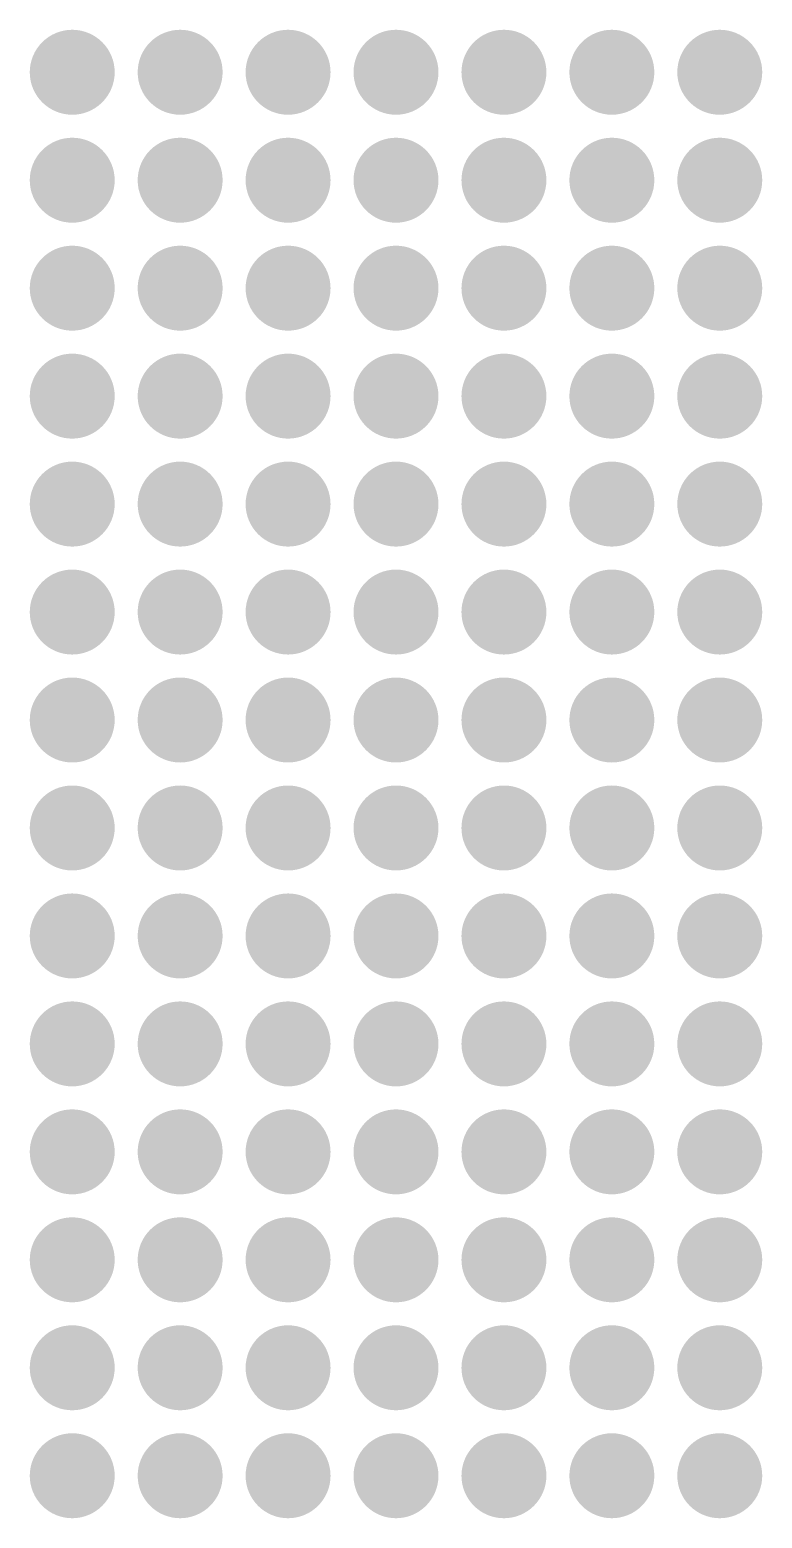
# Model space of a CAD drawing. Extents: x -11 to 221, y -93 to 178.
# Drawn here: x 11.7 to 28.94, y 4.08 to 39.1 of the extents above; entities that cross this region are included whole.
import ezdxf

# ---------------------------------------------------------------- set-up
doc = ezdxf.new("R2010")
doc.units = 0
doc.header["$MEASUREMENT"] = 0
doc.layers.get('0').update_dxf_attribs({"linetype": 'CONTINUOUS'})
for name, color, linetype in [('26-349-0_BOT', 7, 'CONTINUOUS'), ('26-349-0_DRD', 7, 'CONTINUOUS'), ('26-349-0_DRL', 2, 'CONTINUOUS'), ('26-349-0_IN1', 3, 'CONTINUOUS'), ('26-349-0_IN2', 5, 'CONTINUOUS'), ('26-349-0_SMB', 10, 'CONTINUOUS'), ('26-349-0_SMT', 14, 'CONTINUOUS'), ('26-349-0_TOP', 11, 'CONTINUOUS'), ('THRUHOLE_TAP', 15, 'CONTINUOUS')]:
    doc.layers.add(name, color=color, linetype=linetype)

# ---------------------------------------------------------------- blocks, each defined once
blk = doc.blocks.new('ROUND_2')
at = {"const_width": 0.99949}
blk.add_lwpolyline([(-0.499744, 0, 1), (0.499744, 0, 1)], format="xyb", close=True, dxfattribs=at)
blk = doc.blocks.new('ROUND_93')
at = {"const_width": 0.54991}
blk.add_lwpolyline([(-0.274954, 0, 1), (0.274954, 0, 1)], format="xyb", close=True, dxfattribs=at)

msp = doc.modelspace()

# ---------------------------------------------------------------- linework, layer by layer
at = {"layer": '26-349-0_DRD', "const_width": 0.254}
for points in [[(12.065, 38.735), (12.065, 37.465)], [(13.335, 38.735), (12.065, 38.735)], [(13.335, 38.735), (12.065, 37.465)], [(13.335, 37.465), (12.065, 38.735)], [(13.335, 37.465), (13.335, 38.735)], [(14.605, 38.735), (14.605, 37.465)], [(15.875, 38.735), (14.605, 38.735)], [(15.875, 38.735), (14.605, 37.465)], [(15.875, 37.465), (14.605, 38.735)], [(15.875, 37.465), (15.875, 38.735)], [(17.145, 38.735), (17.145, 37.465)], [(18.415, 38.735), (17.145, 38.735)], [(18.415, 38.735), (17.145, 37.465)], [(18.415, 37.465), (17.145, 38.735)], [(18.415, 37.465), (18.415, 38.735)], [(19.685, 38.735), (19.685, 37.465)], [(20.955, 38.735), (19.685, 38.735)], [(20.955, 38.735), (19.685, 37.465)], [(20.955, 37.465), (19.685, 38.735)], [(20.955, 37.465), (20.955, 38.735)], [(22.225, 38.735), (22.225, 37.465)], [(23.495, 38.735), (22.225, 38.735)], [(23.495, 38.735), (22.225, 37.465)], [(23.495, 37.465), (22.225, 38.735)], [(23.495, 37.465), (23.495, 38.735)], [(24.765, 38.735), (24.765, 37.465)], [(26.035, 38.735), (24.765, 38.735)], [(26.035, 38.735), (24.765, 37.465)], [(26.035, 37.465), (24.765, 38.735)], [(26.035, 37.465), (26.035, 38.735)], [(27.305, 38.735), (27.305, 37.465)], [(28.575, 38.735), (27.305, 38.735)], [(28.575, 38.735), (27.305, 37.465)], [(28.575, 37.465), (27.305, 38.735)], [(28.575, 37.465), (28.575, 38.735)], [(12.065, 37.465), (13.335, 37.465)], [(14.605, 37.465), (15.875, 37.465)], [(17.145, 37.465), (18.415, 37.465)], [(19.685, 37.465), (20.955, 37.465)], [(22.225, 37.465), (23.495, 37.465)], [(24.765, 37.465), (26.035, 37.465)], [(27.305, 37.465), (28.575, 37.465)], [(12.065, 36.195), (12.065, 34.925)], [(13.335, 36.195), (12.065, 36.195)], [(13.335, 36.195), (12.065, 34.925)], [(13.335, 34.925), (12.065, 36.195)], [(13.335, 34.925), (13.335, 36.195)], [(14.605, 36.195), (14.605, 34.925)], [(15.875, 36.195), (14.605, 36.195)], [(15.875, 36.195), (14.605, 34.925)], [(15.875, 34.925), (14.605, 36.195)], [(15.875, 34.925), (15.875, 36.195)], [(17.145, 36.195), (17.145, 34.925)], [(18.415, 36.195), (17.145, 36.195)], [(18.415, 36.195), (17.145, 34.925)], [(18.415, 34.925), (17.145, 36.195)], [(18.415, 34.925), (18.415, 36.195)], [(19.685, 36.195), (19.685, 34.925)], [(20.955, 36.195), (19.685, 36.195)], [(20.955, 36.195), (19.685, 34.925)], [(20.955, 34.925), (19.685, 36.195)], [(20.955, 34.925), (20.955, 36.195)], [(22.225, 36.195), (22.225, 34.925)], [(23.495, 36.195), (22.225, 36.195)], [(23.495, 36.195), (22.225, 34.925)], [(23.495, 34.925), (22.225, 36.195)], [(23.495, 34.925), (23.495, 36.195)], [(24.765, 36.195), (24.765, 34.925)], [(26.035, 36.195), (24.765, 36.195)], [(26.035, 36.195), (24.765, 34.925)], [(26.035, 34.925), (24.765, 36.195)], [(26.035, 34.925), (26.035, 36.195)], [(27.305, 36.195), (27.305, 34.925)], [(28.575, 36.195), (27.305, 36.195)], [(28.575, 36.195), (27.305, 34.925)], [(28.575, 34.925), (27.305, 36.195)], [(28.575, 34.925), (28.575, 36.195)], [(12.065, 34.925), (13.335, 34.925)], [(14.605, 34.925), (15.875, 34.925)], [(17.145, 34.925), (18.415, 34.925)], [(19.685, 34.925), (20.955, 34.925)], [(22.225, 34.925), (23.495, 34.925)], [(24.765, 34.925), (26.035, 34.925)], [(27.305, 34.925), (28.575, 34.925)], [(12.065, 33.655), (12.065, 32.385)], [(13.335, 33.655), (12.065, 33.655)], [(13.335, 33.655), (12.065, 32.385)], [(13.335, 32.385), (12.065, 33.655)], [(13.335, 32.385), (13.335, 33.655)], [(14.605, 33.655), (14.605, 32.385)], [(15.875, 33.655), (14.605, 33.655)], [(15.875, 33.655), (14.605, 32.385)], [(15.875, 32.385), (14.605, 33.655)], [(15.875, 32.385), (15.875, 33.655)], [(17.145, 33.655), (17.145, 32.385)], [(18.415, 33.655), (17.145, 33.655)], [(18.415, 33.655), (17.145, 32.385)], [(18.415, 32.385), (17.145, 33.655)], [(18.415, 32.385), (18.415, 33.655)], [(19.685, 33.655), (19.685, 32.385)], [(20.955, 33.655), (19.685, 33.655)], [(20.955, 33.655), (19.685, 32.385)], [(20.955, 32.385), (19.685, 33.655)], [(20.955, 32.385), (20.955, 33.655)], [(22.225, 33.655), (22.225, 32.385)], [(23.495, 33.655), (22.225, 33.655)], [(23.495, 33.655), (22.225, 32.385)], [(23.495, 32.385), (22.225, 33.655)], [(23.495, 32.385), (23.495, 33.655)], [(24.765, 33.655), (24.765, 32.385)], [(26.035, 33.655), (24.765, 33.655)], [(26.035, 33.655), (24.765, 32.385)], [(26.035, 32.385), (24.765, 33.655)], [(26.035, 32.385), (26.035, 33.655)], [(27.305, 33.655), (27.305, 32.385)], [(28.575, 33.655), (27.305, 33.655)], [(28.575, 33.655), (27.305, 32.385)], [(28.575, 32.385), (27.305, 33.655)], [(28.575, 32.385), (28.575, 33.655)], [(12.065, 32.385), (13.335, 32.385)], [(14.605, 32.385), (15.875, 32.385)], [(17.145, 32.385), (18.415, 32.385)], [(19.685, 32.385), (20.955, 32.385)], [(22.225, 32.385), (23.495, 32.385)], [(24.765, 32.385), (26.035, 32.385)], [(27.305, 32.385), (28.575, 32.385)], [(12.065, 31.115), (12.065, 29.845)], [(13.335, 31.115), (12.065, 31.115)], [(13.335, 31.115), (12.065, 29.845)], [(13.335, 29.845), (12.065, 31.115)], [(13.335, 29.845), (13.335, 31.115)], [(14.605, 31.115), (14.605, 29.845)], [(15.875, 31.115), (14.605, 31.115)], [(15.875, 31.115), (14.605, 29.845)], [(15.875, 29.845), (14.605, 31.115)], [(15.875, 29.845), (15.875, 31.115)], [(17.145, 31.115), (17.145, 29.845)], [(18.415, 31.115), (17.145, 31.115)], [(18.415, 31.115), (17.145, 29.845)], [(18.415, 29.845), (17.145, 31.115)], [(18.415, 29.845), (18.415, 31.115)], [(19.685, 31.115), (19.685, 29.845)], [(20.955, 31.115), (19.685, 31.115)], [(20.955, 31.115), (19.685, 29.845)], [(20.955, 29.845), (19.685, 31.115)], [(20.955, 29.845), (20.955, 31.115)], [(22.225, 31.115), (22.225, 29.845)], [(23.495, 31.115), (22.225, 31.115)], [(23.495, 31.115), (22.225, 29.845)], [(23.495, 29.845), (22.225, 31.115)], [(23.495, 29.845), (23.495, 31.115)], [(24.765, 31.115), (24.765, 29.845)], [(26.035, 31.115), (24.765, 31.115)], [(26.035, 31.115), (24.765, 29.845)], [(26.035, 29.845), (24.765, 31.115)], [(26.035, 29.845), (26.035, 31.115)], [(27.305, 31.115), (27.305, 29.845)], [(28.575, 31.115), (27.305, 31.115)], [(28.575, 31.115), (27.305, 29.845)], [(28.575, 29.845), (27.305, 31.115)], [(28.575, 29.845), (28.575, 31.115)], [(12.065, 29.845), (13.335, 29.845)], [(14.605, 29.845), (15.875, 29.845)], [(17.145, 29.845), (18.415, 29.845)], [(19.685, 29.845), (20.955, 29.845)], [(22.225, 29.845), (23.495, 29.845)], [(24.765, 29.845), (26.035, 29.845)], [(27.305, 29.845), (28.575, 29.845)], [(12.065, 28.575), (12.065, 27.305)], [(13.335, 28.575), (12.065, 28.575)], [(13.335, 28.575), (12.065, 27.305)], [(13.335, 27.305), (12.065, 28.575)], [(13.335, 27.305), (13.335, 28.575)], [(14.605, 28.575), (14.605, 27.305)], [(15.875, 28.575), (14.605, 28.575)], [(15.875, 28.575), (14.605, 27.305)], [(15.875, 27.305), (14.605, 28.575)], [(15.875, 27.305), (15.875, 28.575)], [(17.145, 28.575), (17.145, 27.305)], [(18.415, 28.575), (17.145, 28.575)], [(18.415, 28.575), (17.145, 27.305)], [(18.415, 27.305), (17.145, 28.575)], [(18.415, 27.305), (18.415, 28.575)], [(19.685, 28.575), (19.685, 27.305)], [(20.955, 28.575), (19.685, 28.575)], [(20.955, 28.575), (19.685, 27.305)], [(20.955, 27.305), (19.685, 28.575)], [(20.955, 27.305), (20.955, 28.575)], [(22.225, 28.575), (22.225, 27.305)], [(23.495, 28.575), (22.225, 28.575)], [(23.495, 28.575), (22.225, 27.305)], [(23.495, 27.305), (22.225, 28.575)], [(23.495, 27.305), (23.495, 28.575)], [(24.765, 28.575), (24.765, 27.305)], [(26.035, 28.575), (24.765, 28.575)], [(26.035, 28.575), (24.765, 27.305)], [(26.035, 27.305), (24.765, 28.575)], [(26.035, 27.305), (26.035, 28.575)], [(27.305, 28.575), (27.305, 27.305)], [(28.575, 28.575), (27.305, 28.575)], [(28.575, 28.575), (27.305, 27.305)], [(28.575, 27.305), (27.305, 28.575)], [(28.575, 27.305), (28.575, 28.575)], [(12.065, 27.305), (13.335, 27.305)], [(14.605, 27.305), (15.875, 27.305)], [(17.145, 27.305), (18.415, 27.305)], [(19.685, 27.305), (20.955, 27.305)], [(22.225, 27.305), (23.495, 27.305)], [(24.765, 27.305), (26.035, 27.305)], [(27.305, 27.305), (28.575, 27.305)], [(12.065, 26.035), (12.065, 24.765)], [(13.335, 26.035), (12.065, 26.035)], [(13.335, 26.035), (12.065, 24.765)], [(13.335, 24.765), (12.065, 26.035)], [(13.335, 24.765), (13.335, 26.035)], [(14.605, 26.035), (14.605, 24.765)], [(15.875, 26.035), (14.605, 26.035)], [(15.875, 26.035), (14.605, 24.765)], [(15.875, 24.765), (14.605, 26.035)], [(15.875, 24.765), (15.875, 26.035)], [(17.145, 26.035), (17.145, 24.765)], [(18.415, 26.035), (17.145, 26.035)], [(18.415, 26.035), (17.145, 24.765)], [(18.415, 24.765), (17.145, 26.035)], [(18.415, 24.765), (18.415, 26.035)], [(19.685, 26.035), (19.685, 24.765)], [(20.955, 26.035), (19.685, 26.035)], [(20.955, 26.035), (19.685, 24.765)], [(20.955, 24.765), (19.685, 26.035)], [(20.955, 24.765), (20.955, 26.035)], [(22.225, 26.035), (22.225, 24.765)], [(23.495, 26.035), (22.225, 26.035)], [(23.495, 26.035), (22.225, 24.765)], [(23.495, 24.765), (22.225, 26.035)], [(23.495, 24.765), (23.495, 26.035)], [(24.765, 26.035), (24.765, 24.765)], [(26.035, 26.035), (24.765, 26.035)], [(26.035, 26.035), (24.765, 24.765)], [(26.035, 24.765), (24.765, 26.035)], [(26.035, 24.765), (26.035, 26.035)], [(27.305, 26.035), (27.305, 24.765)], [(28.575, 26.035), (27.305, 26.035)], [(28.575, 26.035), (27.305, 24.765)], [(28.575, 24.765), (27.305, 26.035)], [(28.575, 24.765), (28.575, 26.035)], [(12.065, 24.765), (13.335, 24.765)], [(14.605, 24.765), (15.875, 24.765)], [(17.145, 24.765), (18.415, 24.765)], [(19.685, 24.765), (20.955, 24.765)], [(22.225, 24.765), (23.495, 24.765)], [(24.765, 24.765), (26.035, 24.765)], [(27.305, 24.765), (28.575, 24.765)], [(12.065, 23.495), (12.065, 22.225)], [(13.335, 23.495), (12.065, 23.495)], [(13.335, 23.495), (12.065, 22.225)], [(13.335, 22.225), (12.065, 23.495)], [(13.335, 22.225), (13.335, 23.495)], [(14.605, 23.495), (14.605, 22.225)], [(15.875, 23.495), (14.605, 23.495)], [(15.875, 23.495), (14.605, 22.225)], [(15.875, 22.225), (14.605, 23.495)], [(15.875, 22.225), (15.875, 23.495)], [(17.145, 23.495), (17.145, 22.225)], [(18.415, 23.495), (17.145, 23.495)], [(18.415, 23.495), (17.145, 22.225)], [(18.415, 22.225), (17.145, 23.495)], [(18.415, 22.225), (18.415, 23.495)], [(19.685, 23.495), (19.685, 22.225)], [(20.955, 23.495), (19.685, 23.495)], [(20.955, 23.495), (19.685, 22.225)], [(20.955, 22.225), (19.685, 23.495)], [(20.955, 22.225), (20.955, 23.495)], [(22.225, 23.495), (22.225, 22.225)], [(23.495, 23.495), (22.225, 23.495)], [(23.495, 23.495), (22.225, 22.225)], [(23.495, 22.225), (22.225, 23.495)], [(23.495, 22.225), (23.495, 23.495)], [(24.765, 23.495), (24.765, 22.225)], [(26.035, 23.495), (24.765, 23.495)], [(26.035, 23.495), (24.765, 22.225)], [(26.035, 22.225), (24.765, 23.495)], [(26.035, 22.225), (26.035, 23.495)], [(27.305, 23.495), (27.305, 22.225)], [(28.575, 23.495), (27.305, 23.495)], [(28.575, 23.495), (27.305, 22.225)], [(28.575, 22.225), (27.305, 23.495)], [(28.575, 22.225), (28.575, 23.495)], [(12.065, 22.225), (13.335, 22.225)], [(14.605, 22.225), (15.875, 22.225)], [(17.145, 22.225), (18.415, 22.225)], [(19.685, 22.225), (20.955, 22.225)], [(22.225, 22.225), (23.495, 22.225)], [(24.765, 22.225), (26.035, 22.225)], [(27.305, 22.225), (28.575, 22.225)], [(12.065, 20.955), (12.065, 19.685)], [(13.335, 20.955), (12.065, 20.955)], [(13.335, 20.955), (12.065, 19.685)], [(13.335, 19.685), (12.065, 20.955)], [(13.335, 19.685), (13.335, 20.955)], [(14.605, 20.955), (14.605, 19.685)], [(15.875, 20.955), (14.605, 20.955)], [(15.875, 20.955), (14.605, 19.685)], [(15.875, 19.685), (14.605, 20.955)], [(15.875, 19.685), (15.875, 20.955)], [(17.145, 20.955), (17.145, 19.685)], [(18.415, 20.955), (17.145, 20.955)], [(18.415, 20.955), (17.145, 19.685)], [(18.415, 19.685), (17.145, 20.955)], [(18.415, 19.685), (18.415, 20.955)], [(19.685, 20.955), (19.685, 19.685)], [(20.955, 20.955), (19.685, 20.955)], [(20.955, 20.955), (19.685, 19.685)], [(20.955, 19.685), (19.685, 20.955)], [(20.955, 19.685), (20.955, 20.955)], [(22.225, 20.955), (22.225, 19.685)], [(23.495, 20.955), (22.225, 20.955)], [(23.495, 20.955), (22.225, 19.685)], [(23.495, 19.685), (22.225, 20.955)], [(23.495, 19.685), (23.495, 20.955)], [(24.765, 20.955), (24.765, 19.685)], [(26.035, 20.955), (24.765, 20.955)], [(26.035, 20.955), (24.765, 19.685)], [(26.035, 19.685), (24.765, 20.955)], [(26.035, 19.685), (26.035, 20.955)], [(27.305, 20.955), (27.305, 19.685)], [(28.575, 20.955), (27.305, 20.955)], [(28.575, 20.955), (27.305, 19.685)], [(28.575, 19.685), (27.305, 20.955)], [(28.575, 19.685), (28.575, 20.955)], [(12.065, 19.685), (13.335, 19.685)], [(14.605, 19.685), (15.875, 19.685)], [(17.145, 19.685), (18.415, 19.685)], [(19.685, 19.685), (20.955, 19.685)], [(22.225, 19.685), (23.495, 19.685)], [(24.765, 19.685), (26.035, 19.685)], [(27.305, 19.685), (28.575, 19.685)], [(12.065, 18.415), (12.065, 17.145)], [(13.335, 18.415), (12.065, 18.415)], [(13.335, 18.415), (12.065, 17.145)], [(13.335, 17.145), (12.065, 18.415)], [(13.335, 17.145), (13.335, 18.415)], [(14.605, 18.415), (14.605, 17.145)], [(15.875, 18.415), (14.605, 18.415)], [(15.875, 18.415), (14.605, 17.145)], [(15.875, 17.145), (14.605, 18.415)], [(15.875, 17.145), (15.875, 18.415)], [(17.145, 18.415), (17.145, 17.145)], [(18.415, 18.415), (17.145, 18.415)], [(18.415, 18.415), (17.145, 17.145)], [(18.415, 17.145), (17.145, 18.415)], [(18.415, 17.145), (18.415, 18.415)], [(19.685, 18.415), (19.685, 17.145)], [(20.955, 18.415), (19.685, 18.415)], [(20.955, 18.415), (19.685, 17.145)], [(20.955, 17.145), (19.685, 18.415)], [(20.955, 17.145), (20.955, 18.415)], [(22.225, 18.415), (22.225, 17.145)], [(23.495, 18.415), (22.225, 18.415)], [(23.495, 18.415), (22.225, 17.145)], [(23.495, 17.145), (22.225, 18.415)], [(23.495, 17.145), (23.495, 18.415)], [(24.765, 18.415), (24.765, 17.145)], [(26.035, 18.415), (24.765, 18.415)], [(26.035, 18.415), (24.765, 17.145)], [(26.035, 17.145), (24.765, 18.415)], [(26.035, 17.145), (26.035, 18.415)], [(27.305, 18.415), (27.305, 17.145)], [(28.575, 18.415), (27.305, 18.415)], [(28.575, 18.415), (27.305, 17.145)], [(28.575, 17.145), (27.305, 18.415)], [(28.575, 17.145), (28.575, 18.415)], [(12.065, 17.145), (13.335, 17.145)], [(14.605, 17.145), (15.875, 17.145)], [(17.145, 17.145), (18.415, 17.145)], [(19.685, 17.145), (20.955, 17.145)], [(22.225, 17.145), (23.495, 17.145)], [(24.765, 17.145), (26.035, 17.145)], [(27.305, 17.145), (28.575, 17.145)], [(12.065, 15.875), (12.065, 14.605)], [(13.335, 15.875), (12.065, 15.875)], [(13.335, 15.875), (12.065, 14.605)], [(13.335, 14.605), (12.065, 15.875)], [(13.335, 14.605), (13.335, 15.875)], [(14.605, 15.875), (14.605, 14.605)], [(15.875, 15.875), (14.605, 15.875)], [(15.875, 15.875), (14.605, 14.605)], [(15.875, 14.605), (14.605, 15.875)], [(15.875, 14.605), (15.875, 15.875)], [(17.145, 15.875), (17.145, 14.605)], [(18.415, 15.875), (17.145, 15.875)], [(18.415, 15.875), (17.145, 14.605)], [(18.415, 14.605), (17.145, 15.875)], [(18.415, 14.605), (18.415, 15.875)], [(19.685, 15.875), (19.685, 14.605)], [(20.955, 15.875), (19.685, 15.875)], [(20.955, 15.875), (19.685, 14.605)], [(20.955, 14.605), (19.685, 15.875)], [(20.955, 14.605), (20.955, 15.875)], [(22.225, 15.875), (22.225, 14.605)], [(23.495, 15.875), (22.225, 15.875)], [(23.495, 15.875), (22.225, 14.605)], [(23.495, 14.605), (22.225, 15.875)], [(23.495, 14.605), (23.495, 15.875)], [(24.765, 15.875), (24.765, 14.605)], [(26.035, 15.875), (24.765, 15.875)], [(26.035, 15.875), (24.765, 14.605)], [(26.035, 14.605), (24.765, 15.875)], [(26.035, 14.605), (26.035, 15.875)], [(27.305, 15.875), (27.305, 14.605)], [(28.575, 15.875), (27.305, 15.875)], [(28.575, 15.875), (27.305, 14.605)], [(28.575, 14.605), (27.305, 15.875)], [(28.575, 14.605), (28.575, 15.875)], [(12.065, 14.605), (13.335, 14.605)], [(14.605, 14.605), (15.875, 14.605)], [(17.145, 14.605), (18.415, 14.605)], [(19.685, 14.605), (20.955, 14.605)], [(22.225, 14.605), (23.495, 14.605)], [(24.765, 14.605), (26.035, 14.605)], [(27.305, 14.605), (28.575, 14.605)], [(12.065, 13.335), (12.065, 12.065)], [(13.335, 13.335), (12.065, 13.335)], [(13.335, 13.335), (12.065, 12.065)], [(13.335, 12.065), (12.065, 13.335)], [(13.335, 12.065), (13.335, 13.335)], [(14.605, 13.335), (14.605, 12.065)], [(15.875, 13.335), (14.605, 13.335)], [(15.875, 13.335), (14.605, 12.065)], [(15.875, 12.065), (14.605, 13.335)], [(15.875, 12.065), (15.875, 13.335)], [(17.145, 13.335), (17.145, 12.065)], [(18.415, 13.335), (17.145, 13.335)], [(18.415, 13.335), (17.145, 12.065)], [(18.415, 12.065), (17.145, 13.335)], [(18.415, 12.065), (18.415, 13.335)], [(19.685, 13.335), (19.685, 12.065)], [(20.955, 13.335), (19.685, 13.335)], [(20.955, 13.335), (19.685, 12.065)], [(20.955, 12.065), (19.685, 13.335)], [(20.955, 12.065), (20.955, 13.335)], [(22.225, 13.335), (22.225, 12.065)], [(23.495, 13.335), (22.225, 13.335)], [(23.495, 13.335), (22.225, 12.065)], [(23.495, 12.065), (22.225, 13.335)], [(23.495, 12.065), (23.495, 13.335)], [(24.765, 13.335), (24.765, 12.065)], [(26.035, 13.335), (24.765, 13.335)], [(26.035, 13.335), (24.765, 12.065)], [(26.035, 12.065), (24.765, 13.335)], [(26.035, 12.065), (26.035, 13.335)], [(27.305, 13.335), (27.305, 12.065)], [(28.575, 13.335), (27.305, 13.335)], [(28.575, 13.335), (27.305, 12.065)], [(28.575, 12.065), (27.305, 13.335)], [(28.575, 12.065), (28.575, 13.335)], [(12.065, 12.065), (13.335, 12.065)], [(14.605, 12.065), (15.875, 12.065)], [(17.145, 12.065), (18.415, 12.065)], [(19.685, 12.065), (20.955, 12.065)], [(22.225, 12.065), (23.495, 12.065)], [(24.765, 12.065), (26.035, 12.065)], [(27.305, 12.065), (28.575, 12.065)], [(12.065, 10.795), (12.065, 9.525)], [(13.335, 10.795), (12.065, 10.795)], [(13.335, 10.795), (12.065, 9.525)], [(13.335, 9.525), (12.065, 10.795)], [(13.335, 9.525), (13.335, 10.795)], [(14.605, 10.795), (14.605, 9.525)], [(15.875, 10.795), (14.605, 10.795)], [(15.875, 10.795), (14.605, 9.525)], [(15.875, 9.525), (14.605, 10.795)], [(15.875, 9.525), (15.875, 10.795)], [(17.145, 10.795), (17.145, 9.525)], [(18.415, 10.795), (17.145, 10.795)], [(18.415, 10.795), (17.145, 9.525)], [(18.415, 9.525), (17.145, 10.795)], [(18.415, 9.525), (18.415, 10.795)], [(19.685, 10.795), (19.685, 9.525)], [(20.955, 10.795), (19.685, 10.795)], [(20.955, 10.795), (19.685, 9.525)], [(20.955, 9.525), (19.685, 10.795)], [(20.955, 9.525), (20.955, 10.795)], [(22.225, 10.795), (22.225, 9.525)], [(23.495, 10.795), (22.225, 10.795)], [(23.495, 10.795), (22.225, 9.525)], [(23.495, 9.525), (22.225, 10.795)], [(23.495, 9.525), (23.495, 10.795)], [(24.765, 10.795), (24.765, 9.525)], [(26.035, 10.795), (24.765, 10.795)], [(26.035, 10.795), (24.765, 9.525)], [(26.035, 9.525), (24.765, 10.795)], [(26.035, 9.525), (26.035, 10.795)], [(27.305, 10.795), (27.305, 9.525)], [(28.575, 10.795), (27.305, 10.795)], [(28.575, 10.795), (27.305, 9.525)], [(28.575, 9.525), (27.305, 10.795)], [(28.575, 9.525), (28.575, 10.795)], [(12.065, 9.525), (13.335, 9.525)], [(14.605, 9.525), (15.875, 9.525)], [(17.145, 9.525), (18.415, 9.525)], [(19.685, 9.525), (20.955, 9.525)], [(22.225, 9.525), (23.495, 9.525)], [(24.765, 9.525), (26.035, 9.525)], [(27.305, 9.525), (28.575, 9.525)], [(12.065, 8.255), (12.065, 6.985)], [(13.335, 8.255), (12.065, 8.255)], [(13.335, 8.255), (12.065, 6.985)], [(13.335, 6.985), (12.065, 8.255)], [(13.335, 6.985), (13.335, 8.255)], [(14.605, 8.255), (14.605, 6.985)], [(15.875, 8.255), (14.605, 8.255)], [(15.875, 8.255), (14.605, 6.985)], [(15.875, 6.985), (14.605, 8.255)], [(15.875, 6.985), (15.875, 8.255)], [(17.145, 8.255), (17.145, 6.985)], [(18.415, 8.255), (17.145, 8.255)], [(18.415, 8.255), (17.145, 6.985)], [(18.415, 6.985), (17.145, 8.255)], [(18.415, 6.985), (18.415, 8.255)], [(19.685, 8.255), (19.685, 6.985)], [(20.955, 8.255), (19.685, 8.255)], [(20.955, 8.255), (19.685, 6.985)], [(20.955, 6.985), (19.685, 8.255)], [(20.955, 6.985), (20.955, 8.255)], [(22.225, 8.255), (22.225, 6.985)], [(23.495, 8.255), (22.225, 8.255)], [(23.495, 8.255), (22.225, 6.985)], [(23.495, 6.985), (22.225, 8.255)], [(23.495, 6.985), (23.495, 8.255)], [(24.765, 8.255), (24.765, 6.985)], [(26.035, 8.255), (24.765, 8.255)], [(26.035, 8.255), (24.765, 6.985)], [(26.035, 6.985), (24.765, 8.255)], [(26.035, 6.985), (26.035, 8.255)], [(27.305, 8.255), (27.305, 6.985)], [(28.575, 8.255), (27.305, 8.255)], [(28.575, 8.255), (27.305, 6.985)], [(28.575, 6.985), (27.305, 8.255)], [(28.575, 6.985), (28.575, 8.255)], [(12.065, 6.985), (13.335, 6.985)], [(14.605, 6.985), (15.875, 6.985)], [(17.145, 6.985), (18.415, 6.985)], [(19.685, 6.985), (20.955, 6.985)], [(22.225, 6.985), (23.495, 6.985)], [(24.765, 6.985), (26.035, 6.985)], [(27.305, 6.985), (28.575, 6.985)], [(12.065, 5.715), (12.065, 4.445)], [(13.335, 5.715), (12.065, 5.715)], [(13.335, 5.715), (12.065, 4.445)], [(13.335, 4.445), (12.065, 5.715)], [(13.335, 4.445), (13.335, 5.715)], [(14.605, 5.715), (14.605, 4.445)], [(15.875, 5.715), (14.605, 5.715)], [(15.875, 5.715), (14.605, 4.445)], [(15.875, 4.445), (14.605, 5.715)], [(15.875, 4.445), (15.875, 5.715)], [(17.145, 5.715), (17.145, 4.445)], [(18.415, 5.715), (17.145, 5.715)], [(18.415, 5.715), (17.145, 4.445)], [(18.415, 4.445), (17.145, 5.715)], [(18.415, 4.445), (18.415, 5.715)], [(19.685, 5.715), (19.685, 4.445)], [(20.955, 5.715), (19.685, 5.715)], [(20.955, 5.715), (19.685, 4.445)], [(20.955, 4.445), (19.685, 5.715)], [(20.955, 4.445), (20.955, 5.715)], [(22.225, 5.715), (22.225, 4.445)], [(23.495, 5.715), (22.225, 5.715)], [(23.495, 5.715), (22.225, 4.445)], [(23.495, 4.445), (22.225, 5.715)], [(23.495, 4.445), (23.495, 5.715)], [(24.765, 5.715), (24.765, 4.445)], [(26.035, 5.715), (24.765, 5.715)], [(26.035, 5.715), (24.765, 4.445)], [(26.035, 4.445), (24.765, 5.715)], [(26.035, 4.445), (26.035, 5.715)], [(27.305, 5.715), (27.305, 4.445)], [(28.575, 5.715), (27.305, 5.715)], [(28.575, 5.715), (27.305, 4.445)], [(28.575, 4.445), (27.305, 5.715)], [(28.575, 4.445), (28.575, 5.715)], [(12.065, 4.445), (13.335, 4.445)], [(14.605, 4.445), (15.875, 4.445)], [(17.145, 4.445), (18.415, 4.445)], [(19.685, 4.445), (20.955, 4.445)], [(22.225, 4.445), (23.495, 4.445)], [(24.765, 4.445), (26.035, 4.445)], [(27.305, 4.445), (28.575, 4.445)]]:
    msp.add_lwpolyline(points, dxfattribs=at)

# ---------------------------------------------------------------- block references
at = {"layer": '26-349-0_BOT'}
for p in [(12.7, 38.1), (15.24, 38.1), (17.78, 38.1), (20.32, 38.1), (22.86, 38.1), (25.4, 38.1), (27.94, 38.1), (12.7, 35.56), (15.24, 35.56), (17.78, 35.56), (20.32, 35.56), (22.86, 35.56), (25.4, 35.56), (27.94, 35.56), (12.7, 33.02), (15.24, 33.02), (17.78, 33.02), (20.32, 33.02), (22.86, 33.02), (25.4, 33.02), (27.94, 33.02), (12.7, 30.48), (15.24, 30.48), (17.78, 30.48), (20.32, 30.48), (22.86, 30.48), (25.4, 30.48), (27.94, 30.48), (12.7, 27.94), (15.24, 27.94), (17.78, 27.94), (20.32, 27.94), (22.86, 27.94), (25.4, 27.94), (27.94, 27.94), (12.7, 25.4), (15.24, 25.4), (17.78, 25.4), (20.32, 25.4), (22.86, 25.4), (25.4, 25.4), (27.94, 25.4), (12.7, 22.86), (15.24, 22.86), (17.78, 22.86), (20.32, 22.86), (22.86, 22.86), (25.4, 22.86), (27.94, 22.86), (12.7, 20.32), (15.24, 20.32), (17.78, 20.32), (20.32, 20.32), (22.86, 20.32), (25.4, 20.32), (27.94, 20.32), (12.7, 17.78), (15.24, 17.78), (17.78, 17.78), (20.32, 17.78), (22.86, 17.78), (25.4, 17.78), (27.94, 17.78), (12.7, 15.24), (15.24, 15.24), (17.78, 15.24), (20.32, 15.24), (22.86, 15.24), (25.4, 15.24), (27.94, 15.24), (12.7, 12.7), (15.24, 12.7), (17.78, 12.7), (20.32, 12.7), (22.86, 12.7), (25.4, 12.7), (27.94, 12.7), (12.7, 10.16), (15.24, 10.16), (17.78, 10.16), (20.32, 10.16), (22.86, 10.16), (25.4, 10.16), (27.94, 10.16), (12.7, 7.62), (15.24, 7.62), (17.78, 7.62), (20.32, 7.62), (22.86, 7.62), (25.4, 7.62), (27.94, 7.62), (12.7, 5.08), (15.24, 5.08), (17.78, 5.08), (20.32, 5.08), (22.86, 5.08), (25.4, 5.08), (27.94, 5.08)]:
    msp.add_blockref('ROUND_2', p, dxfattribs=at)
at = {"layer": '26-349-0_DRL'}
for p in [(12.7, 38.1), (15.24, 38.1), (17.78, 38.1), (20.32, 38.1), (22.86, 38.1), (25.4, 38.1), (27.94, 38.1), (12.7, 35.56), (15.24, 35.56), (17.78, 35.56), (20.32, 35.56), (22.86, 35.56), (25.4, 35.56), (27.94, 35.56), (12.7, 33.02), (15.24, 33.02), (17.78, 33.02), (20.32, 33.02), (22.86, 33.02), (25.4, 33.02), (27.94, 33.02), (12.7, 30.48), (15.24, 30.48), (17.78, 30.48), (20.32, 30.48), (22.86, 30.48), (25.4, 30.48), (27.94, 30.48), (12.7, 27.94), (15.24, 27.94), (17.78, 27.94), (20.32, 27.94), (22.86, 27.94), (25.4, 27.94), (27.94, 27.94), (12.7, 25.4), (15.24, 25.4), (17.78, 25.4), (20.32, 25.4), (22.86, 25.4), (25.4, 25.4), (27.94, 25.4), (12.7, 22.86), (15.24, 22.86), (17.78, 22.86), (20.32, 22.86), (22.86, 22.86), (25.4, 22.86), (27.94, 22.86), (12.7, 20.32), (15.24, 20.32), (17.78, 20.32), (20.32, 20.32), (22.86, 20.32), (25.4, 20.32), (27.94, 20.32), (12.7, 17.78), (15.24, 17.78), (17.78, 17.78), (20.32, 17.78), (22.86, 17.78), (25.4, 17.78), (27.94, 17.78), (12.7, 15.24), (15.24, 15.24), (17.78, 15.24), (20.32, 15.24), (22.86, 15.24), (25.4, 15.24), (27.94, 15.24), (12.7, 12.7), (15.24, 12.7), (17.78, 12.7), (20.32, 12.7), (22.86, 12.7), (25.4, 12.7), (27.94, 12.7), (12.7, 10.16), (15.24, 10.16), (17.78, 10.16), (20.32, 10.16), (22.86, 10.16), (25.4, 10.16), (27.94, 10.16), (12.7, 7.62), (15.24, 7.62), (17.78, 7.62), (20.32, 7.62), (22.86, 7.62), (25.4, 7.62), (27.94, 7.62), (12.7, 5.08), (15.24, 5.08), (17.78, 5.08), (20.32, 5.08), (22.86, 5.08), (25.4, 5.08), (27.94, 5.08)]:
    msp.add_blockref('ROUND_93', p, dxfattribs=at)
at = {"layer": '26-349-0_IN1'}
for p in [(12.7, 38.1), (15.24, 38.1), (17.78, 38.1), (20.32, 38.1), (22.86, 38.1), (25.4, 38.1), (27.94, 38.1), (12.7, 35.56), (15.24, 35.56), (17.78, 35.56), (20.32, 35.56), (22.86, 35.56), (25.4, 35.56), (27.94, 35.56), (12.7, 33.02), (15.24, 33.02), (17.78, 33.02), (20.32, 33.02), (22.86, 33.02), (25.4, 33.02), (27.94, 33.02), (12.7, 30.48), (15.24, 30.48), (17.78, 30.48), (20.32, 30.48), (22.86, 30.48), (25.4, 30.48), (27.94, 30.48), (12.7, 27.94), (15.24, 27.94), (17.78, 27.94), (20.32, 27.94), (22.86, 27.94), (25.4, 27.94), (27.94, 27.94), (12.7, 25.4), (15.24, 25.4), (17.78, 25.4), (20.32, 25.4), (22.86, 25.4), (25.4, 25.4), (27.94, 25.4), (12.7, 22.86), (15.24, 22.86), (17.78, 22.86), (20.32, 22.86), (22.86, 22.86), (25.4, 22.86), (27.94, 22.86), (12.7, 20.32), (15.24, 20.32), (17.78, 20.32), (20.32, 20.32), (22.86, 20.32), (25.4, 20.32), (27.94, 20.32), (12.7, 17.78), (15.24, 17.78), (17.78, 17.78), (20.32, 17.78), (22.86, 17.78), (25.4, 17.78), (27.94, 17.78), (12.7, 15.24), (15.24, 15.24), (17.78, 15.24), (20.32, 15.24), (22.86, 15.24), (25.4, 15.24), (27.94, 15.24), (12.7, 12.7), (15.24, 12.7), (17.78, 12.7), (20.32, 12.7), (22.86, 12.7), (25.4, 12.7), (27.94, 12.7), (12.7, 10.16), (15.24, 10.16), (17.78, 10.16), (20.32, 10.16), (22.86, 10.16), (25.4, 10.16), (27.94, 10.16), (12.7, 7.62), (15.24, 7.62), (17.78, 7.62), (20.32, 7.62), (22.86, 7.62), (25.4, 7.62), (27.94, 7.62), (12.7, 5.08), (15.24, 5.08), (17.78, 5.08), (20.32, 5.08), (22.86, 5.08), (25.4, 5.08), (27.94, 5.08)]:
    msp.add_blockref('ROUND_2', p, dxfattribs=at)
at = {"layer": '26-349-0_IN2'}
for p in [(12.7, 38.1), (15.24, 38.1), (17.78, 38.1), (20.32, 38.1), (22.86, 38.1), (25.4, 38.1), (27.94, 38.1), (12.7, 35.56), (15.24, 35.56), (17.78, 35.56), (20.32, 35.56), (22.86, 35.56), (25.4, 35.56), (27.94, 35.56), (12.7, 33.02), (15.24, 33.02), (17.78, 33.02), (20.32, 33.02), (22.86, 33.02), (25.4, 33.02), (27.94, 33.02), (12.7, 30.48), (15.24, 30.48), (17.78, 30.48), (20.32, 30.48), (22.86, 30.48), (25.4, 30.48), (27.94, 30.48), (12.7, 27.94), (15.24, 27.94), (17.78, 27.94), (20.32, 27.94), (22.86, 27.94), (25.4, 27.94), (27.94, 27.94), (12.7, 25.4), (15.24, 25.4), (17.78, 25.4), (20.32, 25.4), (22.86, 25.4), (25.4, 25.4), (27.94, 25.4), (12.7, 22.86), (15.24, 22.86), (17.78, 22.86), (20.32, 22.86), (22.86, 22.86), (25.4, 22.86), (27.94, 22.86), (12.7, 20.32), (15.24, 20.32), (17.78, 20.32), (20.32, 20.32), (22.86, 20.32), (25.4, 20.32), (27.94, 20.32), (12.7, 17.78), (15.24, 17.78), (17.78, 17.78), (20.32, 17.78), (22.86, 17.78), (25.4, 17.78), (27.94, 17.78), (12.7, 15.24), (15.24, 15.24), (17.78, 15.24), (20.32, 15.24), (22.86, 15.24), (25.4, 15.24), (27.94, 15.24), (12.7, 12.7), (15.24, 12.7), (17.78, 12.7), (20.32, 12.7), (22.86, 12.7), (25.4, 12.7), (27.94, 12.7), (12.7, 10.16), (15.24, 10.16), (17.78, 10.16), (20.32, 10.16), (22.86, 10.16), (25.4, 10.16), (27.94, 10.16), (12.7, 7.62), (15.24, 7.62), (17.78, 7.62), (20.32, 7.62), (22.86, 7.62), (25.4, 7.62), (27.94, 7.62), (12.7, 5.08), (15.24, 5.08), (17.78, 5.08), (20.32, 5.08), (22.86, 5.08), (25.4, 5.08), (27.94, 5.08)]:
    msp.add_blockref('ROUND_2', p, dxfattribs=at)
at = {"layer": '26-349-0_SMB'}
for p in [(12.7, 38.1), (15.24, 38.1), (17.78, 38.1), (20.32, 38.1), (22.86, 38.1), (25.4, 38.1), (27.94, 38.1), (12.7, 35.56), (15.24, 35.56), (17.78, 35.56), (20.32, 35.56), (22.86, 35.56), (25.4, 35.56), (27.94, 35.56), (12.7, 33.02), (15.24, 33.02), (17.78, 33.02), (20.32, 33.02), (22.86, 33.02), (25.4, 33.02), (27.94, 33.02), (12.7, 30.48), (15.24, 30.48), (17.78, 30.48), (20.32, 30.48), (22.86, 30.48), (25.4, 30.48), (27.94, 30.48), (12.7, 27.94), (15.24, 27.94), (17.78, 27.94), (20.32, 27.94), (22.86, 27.94), (25.4, 27.94), (27.94, 27.94), (12.7, 25.4), (15.24, 25.4), (17.78, 25.4), (20.32, 25.4), (22.86, 25.4), (25.4, 25.4), (27.94, 25.4), (12.7, 22.86), (15.24, 22.86), (17.78, 22.86), (20.32, 22.86), (22.86, 22.86), (25.4, 22.86), (27.94, 22.86), (12.7, 20.32), (15.24, 20.32), (17.78, 20.32), (20.32, 20.32), (22.86, 20.32), (25.4, 20.32), (27.94, 20.32), (12.7, 17.78), (15.24, 17.78), (17.78, 17.78), (20.32, 17.78), (22.86, 17.78), (25.4, 17.78), (27.94, 17.78), (12.7, 15.24), (15.24, 15.24), (17.78, 15.24), (20.32, 15.24), (22.86, 15.24), (25.4, 15.24), (27.94, 15.24), (12.7, 12.7), (15.24, 12.7), (17.78, 12.7), (20.32, 12.7), (22.86, 12.7), (25.4, 12.7), (27.94, 12.7), (12.7, 10.16), (15.24, 10.16), (17.78, 10.16), (20.32, 10.16), (22.86, 10.16), (25.4, 10.16), (27.94, 10.16), (12.7, 7.62), (15.24, 7.62), (17.78, 7.62), (20.32, 7.62), (22.86, 7.62), (25.4, 7.62), (27.94, 7.62), (12.7, 5.08), (15.24, 5.08), (17.78, 5.08), (20.32, 5.08), (22.86, 5.08), (25.4, 5.08), (27.94, 5.08)]:
    msp.add_blockref('ROUND_2', p, dxfattribs=at)
at = {"layer": '26-349-0_SMT'}
for p in [(12.7, 38.1), (15.24, 38.1), (17.78, 38.1), (20.32, 38.1), (22.86, 38.1), (25.4, 38.1), (27.94, 38.1), (12.7, 35.56), (15.24, 35.56), (17.78, 35.56), (20.32, 35.56), (22.86, 35.56), (25.4, 35.56), (27.94, 35.56), (12.7, 33.02), (15.24, 33.02), (17.78, 33.02), (20.32, 33.02), (22.86, 33.02), (25.4, 33.02), (27.94, 33.02), (12.7, 30.48), (15.24, 30.48), (17.78, 30.48), (20.32, 30.48), (22.86, 30.48), (25.4, 30.48), (27.94, 30.48), (12.7, 27.94), (15.24, 27.94), (17.78, 27.94), (20.32, 27.94), (22.86, 27.94), (25.4, 27.94), (27.94, 27.94), (12.7, 25.4), (15.24, 25.4), (17.78, 25.4), (20.32, 25.4), (22.86, 25.4), (25.4, 25.4), (27.94, 25.4), (12.7, 22.86), (15.24, 22.86), (17.78, 22.86), (20.32, 22.86), (22.86, 22.86), (25.4, 22.86), (27.94, 22.86), (12.7, 20.32), (15.24, 20.32), (17.78, 20.32), (20.32, 20.32), (22.86, 20.32), (25.4, 20.32), (27.94, 20.32), (12.7, 17.78), (15.24, 17.78), (17.78, 17.78), (20.32, 17.78), (22.86, 17.78), (25.4, 17.78), (27.94, 17.78), (12.7, 15.24), (15.24, 15.24), (17.78, 15.24), (20.32, 15.24), (22.86, 15.24), (25.4, 15.24), (27.94, 15.24), (12.7, 12.7), (15.24, 12.7), (17.78, 12.7), (20.32, 12.7), (22.86, 12.7), (25.4, 12.7), (27.94, 12.7), (12.7, 10.16), (15.24, 10.16), (17.78, 10.16), (20.32, 10.16), (22.86, 10.16), (25.4, 10.16), (27.94, 10.16), (12.7, 7.62), (15.24, 7.62), (17.78, 7.62), (20.32, 7.62), (22.86, 7.62), (25.4, 7.62), (27.94, 7.62), (12.7, 5.08), (15.24, 5.08), (17.78, 5.08), (20.32, 5.08), (22.86, 5.08), (25.4, 5.08), (27.94, 5.08)]:
    msp.add_blockref('ROUND_2', p, dxfattribs=at)
at = {"layer": '26-349-0_TOP'}
for p in [(12.7, 38.1), (15.24, 38.1), (17.78, 38.1), (20.32, 38.1), (22.86, 38.1), (25.4, 38.1), (27.94, 38.1), (12.7, 35.56), (15.24, 35.56), (17.78, 35.56), (20.32, 35.56), (22.86, 35.56), (25.4, 35.56), (27.94, 35.56), (12.7, 33.02), (15.24, 33.02), (17.78, 33.02), (20.32, 33.02), (22.86, 33.02), (25.4, 33.02), (27.94, 33.02), (12.7, 30.48), (15.24, 30.48), (17.78, 30.48), (20.32, 30.48), (22.86, 30.48), (25.4, 30.48), (27.94, 30.48), (12.7, 27.94), (15.24, 27.94), (17.78, 27.94), (20.32, 27.94), (22.86, 27.94), (25.4, 27.94), (27.94, 27.94), (12.7, 25.4), (15.24, 25.4), (17.78, 25.4), (20.32, 25.4), (22.86, 25.4), (25.4, 25.4), (27.94, 25.4), (12.7, 22.86), (15.24, 22.86), (17.78, 22.86), (20.32, 22.86), (22.86, 22.86), (25.4, 22.86), (27.94, 22.86), (12.7, 20.32), (15.24, 20.32), (17.78, 20.32), (20.32, 20.32), (22.86, 20.32), (25.4, 20.32), (27.94, 20.32), (12.7, 17.78), (15.24, 17.78), (17.78, 17.78), (20.32, 17.78), (22.86, 17.78), (25.4, 17.78), (27.94, 17.78), (12.7, 15.24), (15.24, 15.24), (17.78, 15.24), (20.32, 15.24), (22.86, 15.24), (25.4, 15.24), (27.94, 15.24), (12.7, 12.7), (15.24, 12.7), (17.78, 12.7), (20.32, 12.7), (22.86, 12.7), (25.4, 12.7), (27.94, 12.7), (12.7, 10.16), (15.24, 10.16), (17.78, 10.16), (20.32, 10.16), (22.86, 10.16), (25.4, 10.16), (27.94, 10.16), (12.7, 7.62), (15.24, 7.62), (17.78, 7.62), (20.32, 7.62), (22.86, 7.62), (25.4, 7.62), (27.94, 7.62), (12.7, 5.08), (15.24, 5.08), (17.78, 5.08), (20.32, 5.08), (22.86, 5.08), (25.4, 5.08), (27.94, 5.08)]:
    msp.add_blockref('ROUND_2', p, dxfattribs=at)
at = {"layer": 'THRUHOLE_TAP'}
for p in [(12.7, 38.1), (15.24, 38.1), (17.78, 38.1), (20.32, 38.1), (22.86, 38.1), (25.4, 38.1), (27.94, 38.1), (12.7, 35.56), (15.24, 35.56), (17.78, 35.56), (20.32, 35.56), (22.86, 35.56), (25.4, 35.56), (27.94, 35.56), (12.7, 33.02), (15.24, 33.02), (17.78, 33.02), (20.32, 33.02), (22.86, 33.02), (25.4, 33.02), (27.94, 33.02), (12.7, 30.48), (15.24, 30.48), (17.78, 30.48), (20.32, 30.48), (22.86, 30.48), (25.4, 30.48), (27.94, 30.48), (12.7, 27.94), (15.24, 27.94), (17.78, 27.94), (20.32, 27.94), (22.86, 27.94), (25.4, 27.94), (27.94, 27.94), (12.7, 25.4), (15.24, 25.4), (17.78, 25.4), (20.32, 25.4), (22.86, 25.4), (25.4, 25.4), (27.94, 25.4), (12.7, 22.86), (15.24, 22.86), (17.78, 22.86), (20.32, 22.86), (22.86, 22.86), (25.4, 22.86), (27.94, 22.86), (12.7, 20.32), (15.24, 20.32), (17.78, 20.32), (20.32, 20.32), (22.86, 20.32), (25.4, 20.32), (27.94, 20.32), (12.7, 17.78), (15.24, 17.78), (17.78, 17.78), (20.32, 17.78), (22.86, 17.78), (25.4, 17.78), (27.94, 17.78), (12.7, 15.24), (15.24, 15.24), (17.78, 15.24), (20.32, 15.24), (22.86, 15.24), (25.4, 15.24), (27.94, 15.24), (12.7, 12.7), (15.24, 12.7), (17.78, 12.7), (20.32, 12.7), (22.86, 12.7), (25.4, 12.7), (27.94, 12.7), (12.7, 10.16), (15.24, 10.16), (17.78, 10.16), (20.32, 10.16), (22.86, 10.16), (25.4, 10.16), (27.94, 10.16), (12.7, 7.62), (15.24, 7.62), (17.78, 7.62), (20.32, 7.62), (22.86, 7.62), (25.4, 7.62), (27.94, 7.62), (12.7, 5.08), (15.24, 5.08), (17.78, 5.08), (20.32, 5.08), (22.86, 5.08), (25.4, 5.08), (27.94, 5.08)]:
    msp.add_blockref('ROUND_93', p, dxfattribs=at)

doc.saveas('drawing.dxf')
